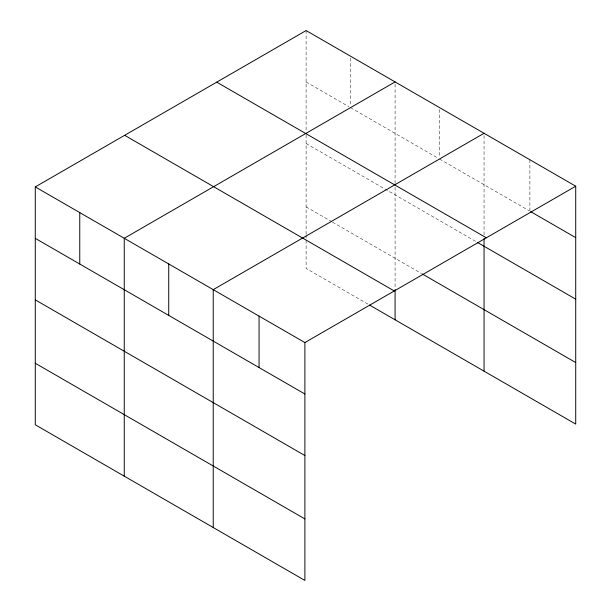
<?xml version="1.0" encoding="UTF-8"?>
<svg xmlns="http://www.w3.org/2000/svg" width="611" height="611" viewBox="0 0 611 611"><rect width="100%" height="100%" fill="white"/><g stroke="black" fill="none" stroke-linecap="round" stroke-linejoin="round"><path stroke-width="0.46" stroke-dasharray="3.06 2.29" d="M395.08 187.302L395.08 288.56M395.08 183.521L395.08 81.92M484.057 234.891L484.057 133.29M306.111 81.989L348.95 106.719M350.592 107.666L437.919 158.089M439.569 159.036L529.073 210.711M306.111 143.509L476.641 241.964M306.111 206.9L331.651 221.64M332.468 222.121L421.445 273.491M367.898 304.095L306.111 268.428L306.111 239.084M529.89 159.746L529.89 211.185M439.569 109.506L439.569 157.134M350.592 58.137L350.592 105.764M306.111 30.55L306.111 131.205M306.111 134.993L306.111 234.349M306.111 235.296L306.111 238.137"/><path stroke-width="0.92" d="M575.722 186.21L306.111 30.55L35.278 186.913L35.278 424.79L304.889 580.45L304.889 342.572L575.722 186.21L575.722 424.087L369.54 305.049M484.057 238.672L484.057 371.16M395.08 81.92L124.247 238.282L124.247 476.16M484.057 133.29L213.224 289.652L213.224 527.522M530.707 211.658L575.722 237.648M216.737 82.149L486.348 237.809M477.466 242.445L575.722 299.169M422.27 273.965L575.722 362.56M124.652 135.314L394.263 290.973M35.278 186.913L304.889 342.572M35.278 238.351L304.889 394.011M35.278 299.871L304.889 455.539M35.278 363.262L304.889 518.922M395.08 289.507L395.08 319.79M259.056 316.116L259.056 367.547M168.735 263.967L168.735 315.398M79.758 212.597L79.758 264.036"/></g></svg>
